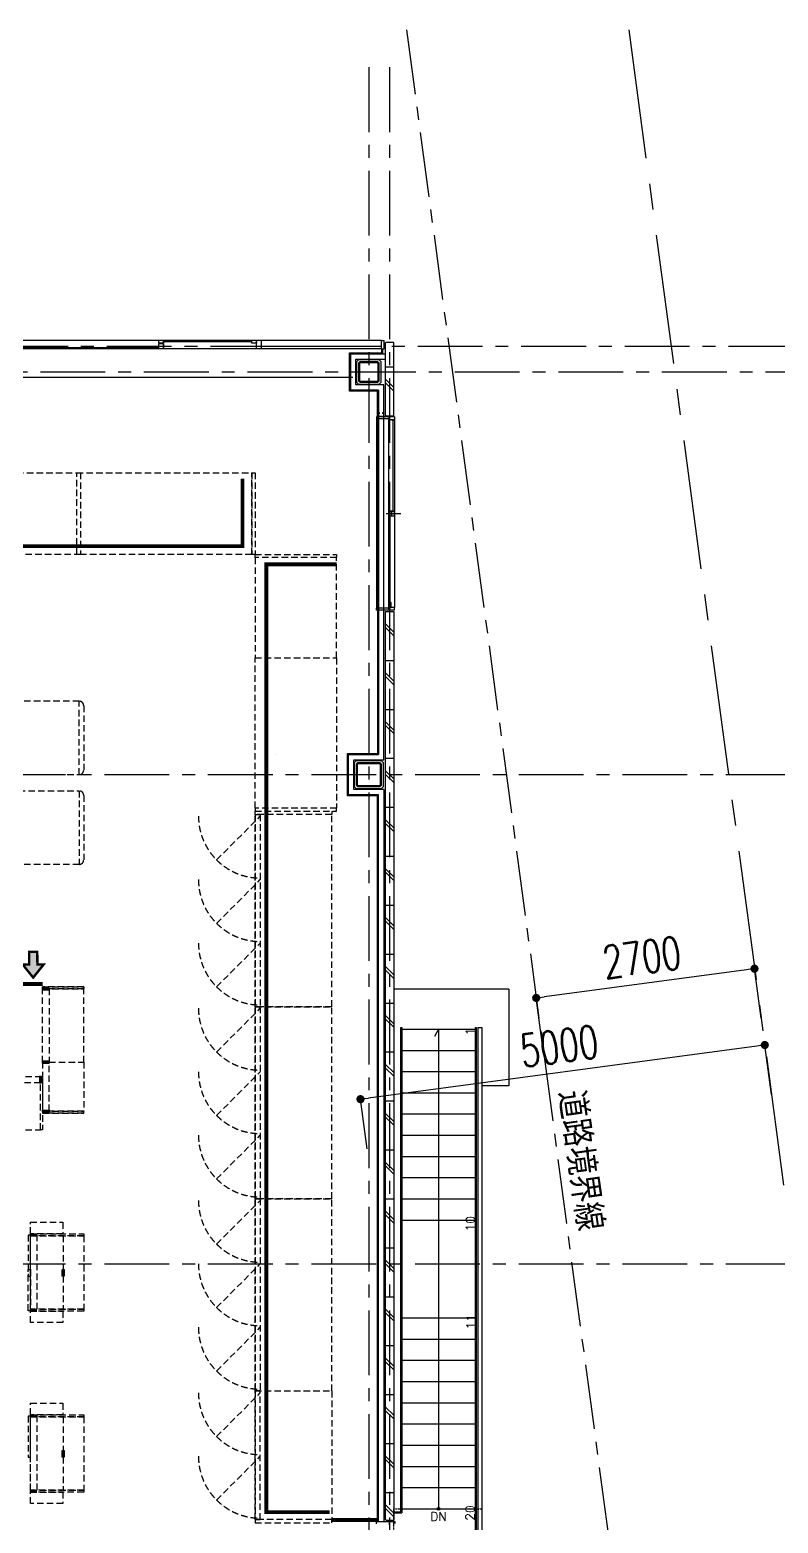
# Model space of a CAD drawing. Extents: x -119186 to 98821, y 1814 to 147180.
# Drawn here: x 54649 to 63822, y 33507 to 51813 of the extents above; entities that cross this region are included whole.
import ezdxf
from ezdxf.enums import TextEntityAlignment as Align

# ---------------------------------------------------------------- set-up
doc = ezdxf.new("R2010")
doc.units = 0
doc.header["$LTSCALE"] = 12.7
doc.header["$MEASUREMENT"] = 0
doc.header["$PDMODE"] = 1
doc.header["$PDSIZE"] = -2
for name, pattern in [('CENTER', [2, 1.25, -0.25, 0.25, -0.25]), ('HIDDEN', [4.724409, 3.149606, -1.574803]), ('HIDDEN2', [0.1875, 0.125, -0.0625]), ('ISO-10______', [0.37, 0.24, -0.06, 0.01, -0.06])]:
    doc.linetypes.add(name, pattern=pattern)
doc.layers.get('0').update_dxf_attribs({"linetype": 'CONTINUOUS'})
doc.layers.get('DEFPOINTS').update_dxf_attribs({"color": 1, "linetype": 'CONTINUOUS'})
for name, color, linetype in [('A_内装凡例', 7, 'CONTINUOUS'), ('A_寸法', 9, 'CONTINUOUS'), ('A_建築（下図）', 8, 'CONTINUOUS'), ('A_建築（什器）', 8, 'CONTINUOUS'), ('A_建築（新設・仕上げ）', 2, 'CONTINUOUS'), ('A_建築（軽鉄下地）', 8, 'CONTINUOUS'), ('A_敷地境界線', 1, 'CENTER'), ('A_記述', 3, 'CONTINUOUS'), ('A_通り芯', 8, 'CENTER'), ('A_道路中心線', 8, 'CENTER')]:
    doc.layers.add(name, color=color, linetype=linetype)
doc.styles.add('Dim', font='simplex.shx', dxfattribs={"width": 0.7, "bigfont": 'extfont2.shx'})
doc.styles.get("Standard").update_dxf_attribs({"font": 'txt', "bigfont": 'BIGFONT.SHX'})
doc.styles.add('Standard-A', font='romans.shx', dxfattribs={"bigfont": 'extfont2.shx'})
doc.dimstyles.new('1-200', dxfattribs={"dimscale": 200, "dimtxt": 3, "dimasz": 1, "dimexe": 1, "dimexo": 1, "dimgap": 1, "dimtad": 1, "dimdec": 0, "dimtxsty": 'Dim', "dimblk": 'DOT', "dimcen": 2.5, "dimadec": 0, "dimazin": 0, "dimtfac": 1, "dimtdec": 0, "dimtix": 1, "dimtmove": 2, "dimatfit": 3, "dimldrblk": '引出線', "dimfxl": 1, "dimlwd": -1, "dimlwe": -1, "dimarcsym": 0})

# ---------------------------------------------------------------- blocks, each defined once
blk = doc.blocks.new('_Dot')
at = {"color": 0, "linetype": 'ByBlock', "lineweight": -2}
blk.add_line((-0.5, 0), (-1, 0), dxfattribs=at)
at = {"color": 0, "linetype": 'ByBlock', "const_width": 0.5}
blk.add_lwpolyline([(-0.25, 0, 1), (0.25, 0, 1)], format="xyb", close=True, dxfattribs=at)
blk = doc.blocks.new('*D12')
at = {"layer": 'A_寸法', "color": 0, "transparency": 16777216}
for p, q in [((63433, 40291), (60956, 39959)), ((63614, 39697), (63532, 40304)), ((60938, 39338), (60856, 39945))]:
    blk.add_line(p, q, dxfattribs=at)
at = {"layer": 'DEFPOINTS', "color": 0, "transparency": 16777216}
for p in [(60856, 39945), (63614, 39697), (60938, 39338)]:
    blk.add_point(p, dxfattribs=at)
at = {"layer": 'A_寸法', "color": 0, "transparency": 16777216, "xscale": 100, "yscale": 100, "zscale": 100}
for p, rotation in [((63532, 40304), 7.634305352438187), ((60856, 39945), 187.6343053524382)]:
    blk.add_blockref('_Dot', p, dxfattribs=dict(at, rotation=rotation))
at = {"layer": 'A_寸法', "color": 0, "transparency": 16777216, "insert": (62152, 40442), "char_height": 400, "attachment_point": 5, "rotation": 7.6343, "style": 'Dim'}
blk.add_mtext('2700', dxfattribs=at)
blk = doc.blocks.new('引出線')
at = {"color": 0, "linetype": 'ByBlock'}
for points in [[(0, 0), (-1.96, -0.4)], [(-1, 0), (0, 0)]]:
    blk.add_lwpolyline(points, dxfattribs=at)
blk = doc.blocks.new('*D13')
at = {"layer": 'A_寸法', "color": 0, "transparency": 16777216}
for p, q in [((63739, 38761), (63658, 39368)), ((63559, 39355), (58801, 38717)), ((58784, 38097), (58702, 38704))]:
    blk.add_line(p, q, dxfattribs=at)
at = {"layer": 'DEFPOINTS', "color": 0, "transparency": 16777216}
for p in [(58702, 38704), (63739, 38761), (58784, 38097)]:
    blk.add_point(p, dxfattribs=at)
at = {"layer": 'A_寸法', "color": 0, "transparency": 16777216, "xscale": 100, "yscale": 100, "zscale": 100}
for p, rotation in [((63658, 39368), 7.634305352438187), ((58702, 38704), 187.6343053524382)]:
    blk.add_blockref('_Dot', p, dxfattribs=dict(at, rotation=rotation))
at = {"layer": 'A_寸法', "color": 0, "transparency": 16777216, "insert": (61138, 39353), "char_height": 400, "attachment_point": 5, "rotation": 7.6343, "style": 'Dim'}
blk.add_mtext('5000', dxfattribs=at)

msp = doc.modelspace()

# ---------------------------------------------------------------- hatches: boundary and pattern name
at = {"layer": 'A_内装凡例', "true_color": 0xffbf00}
h = msp.add_hatch(color=40, dxfattribs=at)
h.dxf.hatch_style = 1
h.paths.add_polyline_path([(54818.01, 40354.73), (54741.2, 40354.73), (54739.96, 40509.75), (54689.67, 40509.75), (54689.67, 40194.49)])
h.paths.add_polyline_path([(54689.67, 40509.75), (54639.39, 40509.75), (54639.39, 40354.73), (54561.34, 40354.73), (54689.67, 40194.49)])

# ---------------------------------------------------------------- linework, layer by layer
at = {"layer": 'A_内装凡例', "color": 6, "linetype": 'HIDDEN', "ltscale": 5, "true_color": 0xff00ff, "const_width": 45.71}
for points in [[(57256.46, 46310.89), (57256.46, 45482.36), (52603.32, 45482.36), (52603.32, 46284.93)], [(58322.12, 33641.16), (57547.49, 33641.16), (57547.49, 45260.85), (58409.08, 45260.85)]]:
    msp.add_lwpolyline(points, dxfattribs=at)
at = {"layer": 'A_内装凡例', "color": 40, "true_color": 0xffbf00, "const_width": 29.26}
msp.add_lwpolyline([(54639.39, 40509.75), (54739.96, 40509.75), (54741.2, 40354.73), (54818.01, 40354.73), (54689.67, 40194.49), (54561.34, 40354.73), (54639.39, 40354.73)], close=True, dxfattribs=at)
at = {"layer": 'A_内装凡例', "color": 40, "true_color": 0xffbf00, "const_width": 45.71}
for points in [[(54807.91, 40116.03), (54552.27, 40116.03)], [(58908.48, 33545.32), (58353.19, 33545.32)]]:
    msp.add_lwpolyline(points, dxfattribs=at)
at = {"layer": 'A_建築（下図）', "color": 8, "linetype": 'Continuous'}
for p, q in [((58959.13, 48002.64), (10789.13, 48002.64)), ((56229.13, 47972.64), (56229.13, 48002.64)), ((56289.13, 48002.64), (56229.13, 48002.64)), ((56289.13, 47972.64), (56229.13, 47972.64)), ((56289.13, 47962.64), (56229.13, 47962.64)), ((56229.13, 47902.64), (56229.13, 47962.64)), ((56289.13, 47972.64), (56289.13, 48002.64)), ((56289.13, 47972.64), (56289.13, 48002.64)), ((56289.13, 48002.64), (56289.13, 47972.64)), ((57369.13, 47987.64), (56289.13, 47987.64)), ((56289.13, 47902.64), (56289.13, 47962.64)), ((56289.13, 47902.64), (56289.13, 47962.64)), ((56289.13, 47962.64), (56289.13, 47902.64)), ((57369.13, 47972.64), (57369.13, 48002.64)), ((57429.13, 48002.64), (57369.13, 48002.64)), ((57429.13, 47972.64), (57369.13, 47972.64)), ((57489.13, 48002.64), (57429.13, 48002.64)), ((57429.13, 47902.64), (57429.13, 48002.64)), ((57429.13, 47972.64), (57429.13, 48002.64)), ((57429.13, 47972.64), (57429.13, 48002.64)), ((57429.13, 48002.64), (57429.13, 47972.64)), ((57489.13, 47902.64), (57489.13, 48002.64)), ((57489.13, 47902.64), (57489.13, 48002.64)), ((58959.13, 48002.64), (58994.13, 48002.64)), ((58959.13, 47902.64), (58959.13, 48002.64)), ((58994.13, 47902.64), (58994.13, 48002.64)), ((59009.13, 47974.64), (59017.13, 47982.64)), ((59009.13, 47082.64), (59009.13, 47974.64)), ((59017.13, 47982.64), (59101.13, 47982.64)), ((59101.13, 47982.64), (59109.13, 47974.64)), ((59109.13, 47082.64), (59109.13, 47974.64)), ((58959.13, 47902.64), (23889.13, 47902.64)), ((56229.13, 47912.64), (53889.13, 47912.64)), ((56289.13, 47902.64), (56229.13, 47902.64)), ((57489.13, 47902.64), (57429.13, 47902.64)), ((58959.13, 47932.64), (57489.13, 47932.64)), ((58959.13, 47902.64), (58994.13, 47902.64)), ((59009.13, 47682.64), (59109.13, 47682.64)), ((58609.13, 47552.64), (48944.13, 47552.64)), ((59009.13, 47529.29), (59109.13, 47429.29)), ((59009.13, 47484.96), (59109.13, 47384.96)), ((58909.13, 47067.64), (58909.13, 47382.64)), ((58921.63, 47067.64), (58921.63, 47395.14)), ((58899.13, 47067.64), (58899.13, 47042.64)), ((59049.13, 47067.64), (58899.13, 47067.64)), ((58936.64, 47116.76), (58921.64, 47116.76)), ((58921.64, 47116.76), (58921.64, 47071.76)), ((58921.64, 47071.76), (58936.64, 47071.76)), ((58936.64, 47106.76), (58936.64, 47116.76)), ((58936.64, 47071.76), (58939.64, 47076.76)), ((58939.64, 47076.76), (58968.64, 47076.76)), ((58968.64, 47076.76), (58971.64, 47071.76)), ((58986.64, 47116.76), (58971.64, 47116.76)), ((58971.64, 47116.76), (58971.64, 47106.76)), ((58971.64, 47071.76), (58986.64, 47071.76)), ((58986.64, 47071.76), (58986.64, 47116.76)), ((59009.13, 47090.64), (59017.13, 47082.64)), ((59009.13, 47082.64), (59109.13, 47082.64)), ((59017.13, 47082.64), (59101.13, 47082.64)), ((59049.13, 47067.64), (59049.13, 47032.64)), ((59119.13, 47067.64), (59049.13, 47067.64)), ((59119.13, 47067.64), (59049.13, 47067.64)), ((59101.13, 47082.64), (59109.13, 47090.64)), ((59119.13, 47067.64), (59119.13, 47032.64)), ((59049.13, 47042.64), (58899.13, 47042.64)), ((58899.13, 47042.64), (58899.13, 44722.64)), ((59119.13, 47032.64), (59049.13, 47032.64)), ((59049.13, 44732.64), (59049.13, 47032.64)), ((59114.13, 47032.64), (59084.13, 47032.64)), ((59114.13, 47032.64), (59084.13, 47032.64)), ((59084.13, 47032.64), (59114.13, 47032.64)), ((59099.13, 47032.64), (59099.13, 45912.64)), ((59119.13, 47032.64), (59119.13, 44732.64)), ((59079.13, 45912.64), (59049.13, 45912.64)), ((59079.13, 45912.64), (59049.13, 45912.64)), ((59049.13, 45912.64), (59079.13, 45912.64)), ((59049.13, 45912.64), (59049.13, 45852.64)), ((59079.13, 45852.64), (59049.13, 45852.64)), ((59064.13, 44792.64), (59064.13, 45852.64)), ((59079.13, 45912.64), (59079.13, 45852.64)), ((59114.13, 45912.64), (59084.13, 45912.64)), ((59114.13, 45912.64), (59084.13, 45912.64)), ((59084.13, 45912.64), (59114.13, 45912.64)), ((59084.13, 45912.64), (59084.13, 45852.64)), ((59114.13, 45852.64), (59084.13, 45852.64)), ((59114.13, 45912.64), (59114.13, 45852.64)), ((58899.13, 44697.64), (58899.13, 44722.64)), ((59049.13, 44722.64), (58899.13, 44722.64)), ((59049.13, 44697.64), (58899.13, 44697.64)), ((59009.13, 44682.64), (59109.13, 44682.64)), ((59009.13, 44674.64), (59017.13, 44682.64)), ((59009.13, 33550.64), (59009.13, 44682.64)), ((59017.13, 44682.64), (59101.13, 44682.64)), ((59079.13, 44792.64), (59049.13, 44792.64)), ((59049.13, 44732.64), (59049.13, 44792.64)), ((59049.13, 44697.64), (59049.13, 44732.64)), ((59119.13, 44732.64), (59049.13, 44732.64)), ((59079.13, 44732.64), (59049.13, 44732.64)), ((59079.13, 44732.64), (59049.13, 44732.64)), ((59049.13, 44732.64), (59079.13, 44732.64)), ((59119.13, 44697.64), (59049.13, 44697.64)), ((59119.13, 44697.64), (59049.13, 44697.64)), ((59079.13, 44732.64), (59079.13, 44792.64)), ((59101.13, 44682.64), (59109.13, 44674.64)), ((59109.13, 44682.64), (59109.13, 33550.64)), ((59119.13, 44697.64), (59119.13, 44732.64)), ((59009.13, 44529.29), (59109.13, 44429.29)), ((59009.13, 44484.96), (59109.13, 44384.96)), ((59009.13, 44082.64), (59109.13, 44082.64)), ((59009.13, 43929.29), (59109.13, 43829.29)), ((59009.13, 43884.96), (59109.13, 43784.96)), ((59009.13, 43482.64), (59109.13, 43482.64)), ((59009.13, 43329.29), (59109.13, 43229.29)), ((59009.13, 43284.96), (59109.13, 43184.96)), ((59009.13, 42882.64), (59109.13, 42882.64)), ((59009.13, 42729.29), (59109.13, 42629.29)), ((59009.13, 42684.96), (59109.13, 42584.96)), ((59009.13, 42282.64), (59109.13, 42282.64)), ((59009.13, 42129.29), (59109.13, 42029.29)), ((59009.13, 42084.96), (59109.13, 41984.96)), ((59009.13, 41682.64), (59109.13, 41682.64)), ((59009.13, 41529.29), (59109.13, 41429.29)), ((59009.13, 41484.96), (59109.13, 41384.96)), ((59009.13, 41082.64), (59109.13, 41082.64)), ((59009.13, 40929.29), (59109.13, 40829.29)), ((59009.13, 40884.96), (59109.13, 40784.96)), ((59009.13, 40482.64), (59109.13, 40482.64)), ((59009.13, 40329.29), (59109.13, 40229.29)), ((59009.13, 40284.96), (59109.13, 40184.96)), ((60519.13, 40054.29), (59109.13, 40054.29)), ((60519.13, 40054.29), (60519.13, 38869.29)), ((59009.13, 39882.64), (59109.13, 39882.64)), ((59009.13, 39729.29), (59109.13, 39629.29)), ((59009.13, 39684.96), (59109.13, 39584.96)), ((59197.13, 39583.29), (59209.13, 39583.29)), ((59197.13, 33644.64), (59197.13, 39583.29)), ((59209.13, 39583.29), (59209.13, 33632.64)), ((59209.13, 39562.64), (60109.13, 39562.64)), ((59659.13, 39562.64), (59607.59, 39473.64)), ((59659.13, 39562.64), (59659.13, 33682.64)), ((60109.13, 39583.29), (60109.13, 32094.64)), ((60109.13, 39583.29), (60121.13, 39583.29)), ((60121.13, 39583.29), (60121.13, 32082.64)), ((60141.13, 39583.29), (60141.13, 32062.64)), ((60141.13, 39583.29), (60191.13, 39583.29)), ((60191.13, 39583.29), (60191.13, 32012.64)), ((59009.13, 39282.64), (59109.13, 39282.64)), ((59209.13, 39302.64), (60109.13, 39302.64)), ((59009.13, 39129.29), (59109.13, 39029.29)), ((59009.13, 39084.96), (59109.13, 38984.96)), ((59209.13, 39042.64), (60109.13, 39042.64)), ((60519.13, 38869.29), (60191.13, 38869.29)), ((59009.13, 38682.64), (59109.13, 38682.64)), ((59209.13, 38782.64), (60109.13, 38782.64)), ((59009.13, 38529.29), (59109.13, 38429.29)), ((59009.13, 38484.96), (59109.13, 38384.96)), ((59209.13, 38522.64), (60109.13, 38522.64)), ((59209.13, 38262.64), (60109.13, 38262.64)), ((59009.13, 38082.64), (59109.13, 38082.64)), ((59009.13, 37929.29), (59109.13, 37829.29)), ((59209.13, 38002.64), (60109.13, 38002.64)), ((59009.13, 37884.96), (59109.13, 37784.96)), ((59209.13, 37742.64), (60109.13, 37742.64)), ((59009.13, 37482.64), (59109.13, 37482.64)), ((59209.13, 37482.64), (60109.13, 37482.64)), ((59009.13, 37329.29), (59109.13, 37229.29)), ((59009.13, 37284.96), (59109.13, 37184.96)), ((59209.13, 37222.64), (60109.13, 37222.64)), ((59009.13, 36882.64), (59109.13, 36882.64)), ((59009.13, 36729.29), (59109.13, 36629.29)), ((59009.13, 36684.96), (59109.13, 36584.96)), ((59009.13, 36282.64), (59109.13, 36282.64)), ((59009.13, 36129.29), (59109.13, 36029.29)), ((59009.13, 36084.96), (59109.13, 35984.96)), ((59209.13, 36022.64), (60109.13, 36022.64)), ((59209.13, 35762.64), (60109.13, 35762.64)), ((59009.13, 35682.64), (59109.13, 35682.64)), ((59009.13, 35529.29), (59109.13, 35429.29)), ((59009.13, 35484.96), (59109.13, 35384.96)), ((59209.13, 35502.64), (60109.13, 35502.64)), ((59209.13, 35242.64), (60109.13, 35242.64)), ((59009.13, 35082.64), (59109.13, 35082.64)), ((59209.13, 34982.64), (60109.13, 34982.64)), ((59009.13, 34929.29), (59109.13, 34829.29)), ((59009.13, 34884.96), (59109.13, 34784.96)), ((59209.13, 34722.64), (60109.13, 34722.64)), ((59009.13, 34482.64), (59109.13, 34482.64)), ((59209.13, 34462.64), (60109.13, 34462.64)), ((59009.13, 34329.29), (59109.13, 34229.29)), ((59009.13, 34284.96), (59109.13, 34184.96)), ((59209.13, 34202.64), (60109.13, 34202.64)), ((59009.13, 33882.64), (59109.13, 33882.64)), ((59009.13, 33882.64), (59109.13, 33882.64)), ((59209.13, 33942.64), (60109.13, 33942.64)), ((59009.13, 33729.29), (59109.13, 33629.29)), ((59009.13, 33684.96), (59109.13, 33584.96)), ((59054.13, 33522.64), (58899.13, 33522.64)), ((58899.13, 33497.64), (58899.13, 33522.64)), ((59009.13, 33550.64), (59017.13, 33542.64)), ((59017.13, 33542.64), (59101.13, 33542.64)), ((59054.13, 33527.64), (59054.13, 33487.64)), ((59054.13, 33527.64), (59124.13, 33527.64)), ((59101.13, 33542.64), (59109.13, 33550.64)), ((59109.13, 33644.64), (59197.13, 33644.64)), ((59109.13, 33632.64), (59209.13, 33632.64)), ((59124.13, 33527.64), (59124.13, 33502.64)), ((59209.13, 33682.64), (60109.13, 33682.64))]:
    msp.add_line(p, q, dxfattribs=at)
at = {"layer": 'A_建築（下図）', "color": 8}
msp.add_line((59017.13, 45882.64), (59196.41, 45882.64), dxfattribs=at)
at = {"layer": 'A_建築（下図）', "color": 8, "flags": 128}
for points in [[(58679.13, 47467.64), (58929.13, 47467.64), (58954.13, 47492.64), (58954.13, 47742.64), (58929.13, 47767.64), (58679.13, 47767.64), (58654.13, 47742.64), (58654.13, 47492.64), (58679.13, 47467.64)], [(58654.13, 42857.64), (58954.13, 42857.64), (58979.13, 42832.64), (58979.13, 42532.64), (58954.13, 42507.64), (58654.13, 42507.64), (58629.13, 42532.64), (58629.13, 42832.64), (58654.13, 42857.64)]]:
    msp.add_lwpolyline(points, close=True, dxfattribs=at)
at = {"layer": 'A_建築（下図）', "color": 8, "linetype": 'Continuous', "flags": 128}
for points in [[(58696.13, 47492.64), (58912.13, 47492.64), (58929.13, 47509.64), (58929.13, 47725.64), (58912.13, 47742.64), (58696.13, 47742.64), (58679.13, 47725.64), (58679.13, 47509.64), (58696.13, 47492.64)], [(58696.13, 47504.64), (58912.13, 47504.64), (58917.13, 47509.64), (58917.13, 47725.64), (58912.13, 47730.64), (58696.13, 47730.64), (58691.13, 47725.64), (58691.13, 47509.64), (58696.13, 47504.64)], [(58937.13, 42532.64), (58671.13, 42532.64), (58654.13, 42549.64), (58654.13, 42815.64), (58671.13, 42832.64), (58937.13, 42832.64), (58954.13, 42815.64), (58954.13, 42549.64), (58937.13, 42532.64)], [(58937.13, 42544.64), (58671.13, 42544.64), (58666.13, 42549.64), (58666.13, 42815.64), (58671.13, 42820.64), (58937.13, 42820.64), (58942.13, 42815.64), (58942.13, 42549.64), (58937.13, 42544.64)]]:
    msp.add_lwpolyline(points, close=True, dxfattribs=at)
at = {"layer": 'A_建築（下図）', "color": 8, "linetype": 'ISO-10______', "flags": 128}
msp.add_lwpolyline([(59109.13, 32012.64), (59109.13, 33682.64), (60191.13, 33682.64), (60191.13, 32012.64)], close=True, dxfattribs=at)
at = {"layer": 'A_建築（下図）', "color": 8, "linetype": 'Continuous'}
msp.add_circle((59659.13, 33682.64), 16.65, dxfattribs=at)
at = {"layer": 'A_建築（什器）', "color": 8, "linetype": 'HIDDEN2', "ltscale": 50}
for p, q in [((55309.13, 43527.64), (55309.13, 42737.64)), ((55309.13, 42427.64), (55309.13, 41637.64)), ((56938.09, 41637.2), (57474.08, 42173.19)), ((56938.09, 40859.2), (57474.08, 41395.19)), ((56938.09, 40081.2), (57474.08, 40617.19)), ((55309.08, 40082.74), (54805.08, 40082.74)), ((54805.08, 40057.74), (55309.08, 40057.74)), ((55309.08, 40057.74), (54885.08, 40057.74)), ((56938.09, 39282.2), (57474.08, 39818.19)), ((56938.09, 38504.2), (57474.08, 39040.19)), ((54805.08, 38557.74), (55309.08, 38557.74)), ((55309.08, 38532.74), (54805.08, 38532.74)), ((55309.08, 38557.74), (54885.08, 38557.74)), ((56938.09, 37726.2), (57474.08, 38262.19)), ((56938.09, 36927.2), (57474.08, 37463.19)), ((55057.59, 37029.54), (55057.59, 36614.31)), ((55044.59, 36534.31), (55044.59, 36614.31)), ((55044.59, 36614.31), (55057.59, 36614.31)), ((55057.59, 36534.31), (55057.59, 36614.31)), ((55057.59, 36534.31), (55057.59, 36614.31)), ((55057.59, 36614.31), (55070.59, 36614.31)), ((55057.59, 36614.31), (55057.59, 36534.31)), ((55057.59, 36614.31), (55057.59, 36534.31)), ((55070.59, 36614.31), (55070.59, 36534.31)), ((56938.09, 36149.2), (57474.08, 36685.19)), ((55057.59, 36534.31), (55044.59, 36534.31)), ((55057.59, 36534.31), (55057.59, 36129.54)), ((55070.59, 36534.31), (55057.59, 36534.31)), ((56938.09, 35371.2), (57474.08, 35907.19)), ((56938.09, 34568.2), (57474.08, 35104.19)), ((55057.59, 34811.2), (55057.59, 34395.97)), ((55044.59, 34315.97), (55044.59, 34395.97)), ((55044.59, 34395.97), (55057.59, 34395.97)), ((55057.59, 34315.97), (55044.59, 34315.97)), ((55057.59, 34315.97), (55057.59, 34395.97)), ((55057.59, 34315.97), (55057.59, 34395.97)), ((55057.59, 34395.97), (55070.59, 34395.97)), ((55057.59, 34395.97), (55057.59, 34315.97)), ((55057.59, 34395.97), (55057.59, 34315.97)), ((55057.59, 34315.97), (55057.59, 33911.2)), ((55070.59, 34315.97), (55057.59, 34315.97)), ((55070.59, 34395.97), (55070.59, 34315.97)), ((56938.09, 33790.2), (57474.08, 34326.19))]:
    msp.add_line(p, q, dxfattribs=at)
for points in [[(52469.08, 46382.69), (55270.05, 46382.69), (55270.05, 45382.69), (52469.08, 45382.69)], [(55224.08, 46382.69), (57369.08, 46382.69), (57369.08, 45382.69), (55224.08, 45382.69)], [(57369.08, 46382.69), (57409.08, 46382.69), (57409.08, 45382.69), (57369.08, 45382.69)], [(57409.08, 45382.69), (58409.08, 45382.69), (58409.08, 45342.69), (57409.08, 45342.69)], [(58409.08, 45342.69), (57409.08, 45342.69), (57409.08, 44112.69), (58409.08, 44112.69)], [(57409.08, 44112.69), (58409.08, 44112.69), (58409.08, 42272.69), (57409.08, 42272.69)], [(52964.13, 42682.64), (55254.13, 42682.64), (55254.13, 43582.64), (52964.13, 43582.64)], [(52964.13, 42482.64), (55254.13, 42482.64), (55254.13, 41582.64), (52964.13, 41582.64)], [(58409.08, 42272.69), (57409.08, 42272.69), (57409.08, 42232.69), (58409.08, 42232.69)], [(57409.08, 42232.69), (58349.08, 42232.69), (58349.08, 42192.69), (57409.08, 42192.69)], [(58349.08, 42192.69), (57409.08, 42192.69), (57409.08, 39837.69), (58349.08, 39837.69)], [(57409.08, 42192.69), (57474.08, 42192.69), (57474.08, 39837.69), (57409.08, 39837.69)], [(54805.08, 40057.74), (54805.08, 40082.74), (55309.08, 40082.74), (55309.08, 40057.74)], [(54885.08, 40057.74), (54885.08, 40070.74), (54805.08, 40070.74), (54805.08, 40057.74)], [(54805.08, 39157.74), (54805.08, 40057.74), (54885.08, 40057.74), (54885.08, 39157.74)], [(54885.08, 40044.74), (54885.08, 40057.74), (54805.08, 40057.74), (54805.08, 40044.74)], [(55309.08, 39157.74), (55309.08, 40057.74), (54885.08, 40057.74), (54885.08, 39157.74)], [(58349.08, 39837.69), (57409.08, 39837.69), (57409.08, 37482.69), (58349.08, 37482.69)], [(57409.08, 39837.69), (57474.08, 39837.69), (57474.08, 37482.69), (57409.08, 37482.69)], [(54885.08, 39170.74), (54885.08, 39157.74), (54805.08, 39157.74), (54805.08, 39170.74)], [(54885.08, 39157.74), (54885.08, 39170.74), (54805.08, 39170.74), (54805.08, 39157.74)], [(54885.08, 39157.74), (54885.08, 39144.74), (54805.08, 39144.74), (54805.08, 39157.74)], [(54805.08, 39157.74), (54805.08, 38557.74), (54885.08, 38557.74), (54885.08, 39157.74)], [(54885.08, 39144.74), (54885.08, 39157.74), (54805.08, 39157.74), (54805.08, 39144.74)], [(55309.08, 39157.74), (55309.08, 38557.74), (54885.08, 38557.74), (54885.08, 39157.74)], [(53880.08, 38982.74), (54780.08, 38982.74), (54780.08, 38902.74), (53880.08, 38902.74)], [(53880.08, 38328.74), (54780.08, 38328.74), (54780.08, 38902.74), (53880.08, 38902.74)], [(54767.08, 38902.74), (54780.08, 38902.74), (54780.08, 38982.74), (54767.08, 38982.74)], [(54780.08, 38902.74), (54793.08, 38902.74), (54793.08, 38982.74), (54780.08, 38982.74)], [(54780.08, 38982.74), (54805.08, 38982.74), (54805.08, 38328.74), (54780.08, 38328.74)], [(54885.08, 38570.74), (54885.08, 38557.74), (54805.08, 38557.74), (54805.08, 38570.74)], [(54885.08, 38557.74), (54885.08, 38544.74), (54805.08, 38544.74), (54805.08, 38557.74)], [(54805.08, 38557.74), (54805.08, 38532.74), (55309.08, 38532.74), (55309.08, 38557.74)], [(58349.08, 37482.69), (57409.08, 37482.69), (57409.08, 35127.69), (58349.08, 35127.69)], [(57409.08, 37482.69), (57474.08, 37482.69), (57474.08, 35127.69), (57409.08, 35127.69)], [(54655.08, 37194.54), (55055.08, 37194.54), (55055.08, 37054.54), (54655.08, 37054.54)], [(54655.08, 37038.31), (54630.08, 37038.31), (54630.08, 36534.31), (54655.08, 36534.31)], [(54655.08, 37054.54), (55309.08, 37054.54), (55309.08, 37029.54), (54655.08, 37029.54)], [(54655.08, 37042.54), (54735.08, 37042.54), (54735.08, 36116.54), (54655.08, 36116.54)], [(54655.08, 37029.54), (55309.08, 37029.54), (55309.08, 36129.54), (54655.08, 36129.54)], [(54655.08, 36110.31), (54630.08, 36110.31), (54630.08, 36614.31), (54655.08, 36614.31)], [(54655.08, 36129.54), (55309.08, 36129.54), (55309.08, 36104.54), (54655.08, 36104.54)], [(55055.08, 35964.54), (54655.08, 35964.54), (54655.08, 36104.54), (55055.08, 36104.54)], [(54655.08, 34976.2), (55055.08, 34976.2), (55055.08, 34836.2), (54655.08, 34836.2)], [(57409.08, 33550.69), (57474.08, 33550.69), (57474.08, 35129.69), (57409.08, 35129.69)], [(57409.08, 35127.69), (58349.08, 35127.69), (58349.08, 33550.69), (57409.08, 33550.69)], [(54655.08, 34819.97), (54630.08, 34819.97), (54630.08, 34315.97), (54655.08, 34315.97)], [(54655.08, 34836.2), (55309.08, 34836.2), (55309.08, 34811.2), (54655.08, 34811.2)], [(54655.08, 34824.2), (54735.08, 34824.2), (54735.08, 33898.2), (54655.08, 33898.2)], [(54655.08, 34811.2), (55309.08, 34811.2), (55309.08, 33911.2), (54655.08, 33911.2)], [(54655.08, 33911.2), (55309.08, 33911.2), (55309.08, 33886.2), (54655.08, 33886.2)], [(55055.08, 33746.2), (54655.08, 33746.2), (54655.08, 33886.2), (55055.08, 33886.2)], [(58349.08, 33550.69), (57409.08, 33550.69), (57409.08, 33510.69), (58349.08, 33510.69)]]:
    msp.add_lwpolyline(points, close=True, dxfattribs=at)
for centre, radius, start, end in [((55254.13, 43527.64), 55, 0, 90), ((55254.13, 42737.64), 55, 270, 0), ((55254.13, 42427.64), 55, 0, 90), ((57474.08, 42173.19), 758, 180, 270), ((55254.13, 41637.64), 55, 270, 0), ((57474.08, 41395.19), 758, 180, 270), ((57474.08, 40617.19), 758, 180, 270), ((57474.08, 39818.19), 758, 180, 270), ((57474.08, 39040.19), 758, 180, 270), ((57474.08, 38262.19), 758, 180, 270), ((57474.08, 37463.19), 758, 180, 270), ((57474.08, 36685.19), 758, 180, 270), ((57474.08, 35907.19), 758, 180, 270), ((57474.08, 35104.19), 758, 180, 270), ((57474.08, 34326.19), 758, 180, 270)]:
    msp.add_arc(centre, radius, start, end, dxfattribs=at)
at = {"layer": 'A_建築（新設・仕上げ）', "color": 8}
for p, q in [((58569.13, 47382.64), (58569.13, 47852.64)), ((58569.13, 47852.64), (58959.13, 47852.64)), ((58959.13, 47902.64), (58959.13, 47852.64)), ((58909.13, 47382.64), (58569.13, 47382.64)), ((58909.13, 47382.64), (58909.13, 42942.64)), ((58544.13, 42422.64), (58544.13, 42942.64)), ((58544.13, 42942.64), (58909.13, 42942.64)), ((58909.13, 42422.64), (58544.13, 42422.64)), ((58909.13, 33522.64), (58909.13, 42422.64))]:
    msp.add_line(p, q, dxfattribs=at)
at = {"layer": 'A_建築（軽鉄下地）', "color": 8}
for p, q in [((58581.63, 47395.14), (58581.63, 47840.14)), ((58581.63, 47840.14), (59009.13, 47840.14)), ((58971.63, 47902.64), (58971.63, 47840.14)), ((58646.63, 47775.14), (59011.63, 47775.14)), ((58646.63, 47460.14), (58646.63, 47775.14)), ((58986.63, 47460.14), (58646.63, 47460.14)), ((58921.63, 47395.14), (58581.63, 47395.14)), ((58921.63, 47395.14), (58921.63, 42930.14)), ((58556.63, 42435.14), (58556.63, 42930.14)), ((58556.63, 42930.14), (58921.63, 42930.14)), ((58621.63, 42865.14), (58986.63, 42865.14)), ((58621.63, 42500.14), (58621.63, 42865.14)), ((58986.63, 42500.14), (58621.63, 42500.14)), ((58921.63, 42435.14), (58556.63, 42435.14)), ((58921.63, 33522.64), (58921.63, 42435.14))]:
    msp.add_line(p, q, dxfattribs=at)
at = {"layer": 'A_建築（軽鉄下地）', "color": 8, "ltscale": 50}
for p, q in [((58986.63, 42865.14), (58986.63, 47460.14)), ((58986.63, 42500.14), (58986.63, 33522.64))]:
    msp.add_line(p, q, dxfattribs=at)
at = {"layer": 'A_敷地境界線', "color": 8, "ltscale": 50}
msp.add_line((59265.74, 51812.54), (63476.71, 20396.29), dxfattribs=at)
at = {"layer": 'A_通り芯', "color": 8, "ltscale": 50}
for p, q in [((58804.13, 51353.91), (58804.13, 14059.15)), ((59059.13, 51353.91), (59059.13, 14059.15)), ((7333.03, 47935.49), (64467.88, 47935.49)), ((9058.02, 47620.49), (64467.88, 47620.49)), ((7302.23, 42685.49), (64437.08, 42685.49)), ((7302.23, 36685.49), (64437.08, 36685.49))]:
    msp.add_line(p, q, dxfattribs=at)
at = {"layer": 'A_道路中心線', "color": 8, "ltscale": 100}
msp.add_line((61989.88, 51812.54), (66816.97, 15799.68), dxfattribs=at)

# ---------------------------------------------------------------- texts
at = {"layer": 'A_建築（下図）', "color": 8}
for s, height, p in [('1', 109.88, (59994.69, 39485.56)), ('10', 109.876, (59994.69, 37082.56)), ('11', 109.876, (59999.69, 35881.82)), ('20', 109.876, (59990.61, 33536.29))]:
    msp.add_text(s, height=height, rotation=90, dxfattribs=at).set_placement(p, align=Align.TOP_LEFT)
msp.add_text('DN', height=109.876, dxfattribs=at).set_placement((59556.74, 33643), align=Align.TOP_LEFT)
at = {"layer": 'A_建築（下図）', "color": 8, "flags": 1}
for tag, s in [('______', ''), ('__', 'H'), ('__', "'"), ('__', ''), ('____', ''), ('__', '')]:
    msp.add_attdef(tag, (57666.91, 42930.24), s, height=0.18, rotation=270, dxfattribs=at)
at = {"layer": 'A_記述', "color": 8, "style": 'Standard-A', "width": 0.9}
msp.add_text('道路境界線', height=350, rotation=278.036733, dxfattribs=at).set_placement((61283.48, 38811.26), align=Align.MIDDLE_LEFT)

# ---------------------------------------------------------------- dimensions: what is measured, and where the dimension line sits
at = {"layer": 'A_寸法', "color": 8}
for base, p1, p2, picture, middle in [((60856.39, 39945.27), (63613.83, 39696.83), (60937.77, 39338.14), '*D12', (62151.91, 40441.78)), ((58702.24, 38704.03), (63739.27, 38761.14), (58783.62, 38096.89), '*D13', (61137.56, 39353.31))]:
    dim = msp.add_linear_dim(base=base, p1=p1, p2=p2, angle=187.634305, dimstyle='1-200', override={"dimtxt": 2, "dimasz": 0.5, "dimexe": 0, "dimexo": 0, "dimgap": 0.6}, dxfattribs=at)
    dim.commit()
    dim.dimension.update_dxf_attribs({"geometry": picture, "text_midpoint": middle})

doc.saveas('drawing.dxf')
